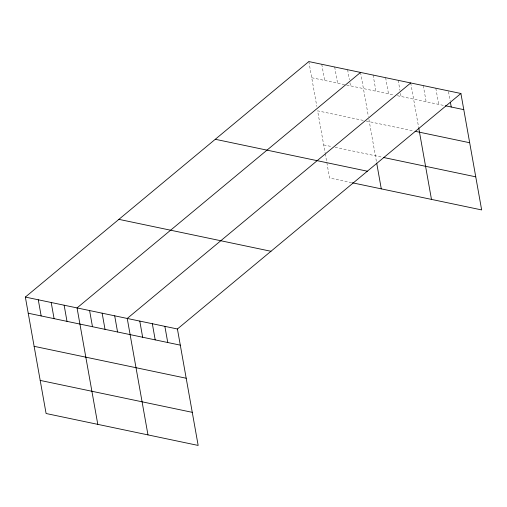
<?xml version="1.0" encoding="UTF-8"?>
<svg xmlns="http://www.w3.org/2000/svg" width="507" height="507" viewBox="0 0 507 507"><rect width="100%" height="100%" fill="white"/><g stroke="black" fill="none" stroke-linecap="round" stroke-linejoin="round"><path stroke-width="0.38" stroke-dasharray="2.54 1.9" d="M311.716 77.729L345.932 84.91M346.693 85.068L394.414 95.088M397.368 95.709L444.601 105.621M363.234 120.4L317.61 110.824L325.126 153.006M366.276 121.034L413.598 130.971M323.688 144.92L332.053 146.675M335.089 147.315L382.031 157.164M351.63 182.64L329.582 178.014L326.831 162.57M448.499 91.628L450.146 100.861M435.817 88.224L438.694 104.379M423.269 85.588L426.153 101.749M410.727 82.958L418.579 127.061M398.179 80.321L399.96 90.328M400.511 93.402L401.056 96.482M385.637 77.691L388.514 93.846M373.089 75.055L375.966 91.216M360.547 72.425L368.399 116.528M368.925 119.468L376.435 161.657M347.618 69.713L349.399 79.713M349.95 82.787L350.495 85.867M334.69 67L337.567 83.154M321.768 64.288L324.645 80.442M308.839 61.569L316.824 106.407M325.26 153.741L326.698 161.834"/><path stroke-width="0.76" d="M460.907 93.491L177.418 328.986L198.161 445.431L46.093 413.509L25.35 297.07L308.839 61.569L460.907 93.491L481.65 209.93L352.39 182.799M360.547 72.425L77.051 307.92L97.794 424.365M410.727 82.958L127.238 318.453L147.974 434.898M445.336 105.773L463.785 109.645M415.068 131.275L469.678 142.74M383.507 157.474L475.756 176.835M215.291 139.286L367.36 171.208M118.904 219.354L270.972 251.276M25.35 297.07L177.418 328.986M28.227 313.225L180.296 345.147M34.121 346.319L186.189 378.241M40.199 380.415L192.267 412.337M450.419 102.395L451.243 107.015M418.712 127.796L431.47 199.397M376.701 163.127L381.283 188.864M164.87 326.356L167.754 342.51M152.328 323.72L155.205 339.88M139.78 321.089L142.657 337.244M114.69 315.823L117.567 331.977M102.141 313.187L105.025 329.347M89.6 310.557L92.477 326.711M64.129 305.208L67.006 321.368M51.201 302.495L54.078 318.65M38.279 299.783L41.156 315.937"/></g></svg>
